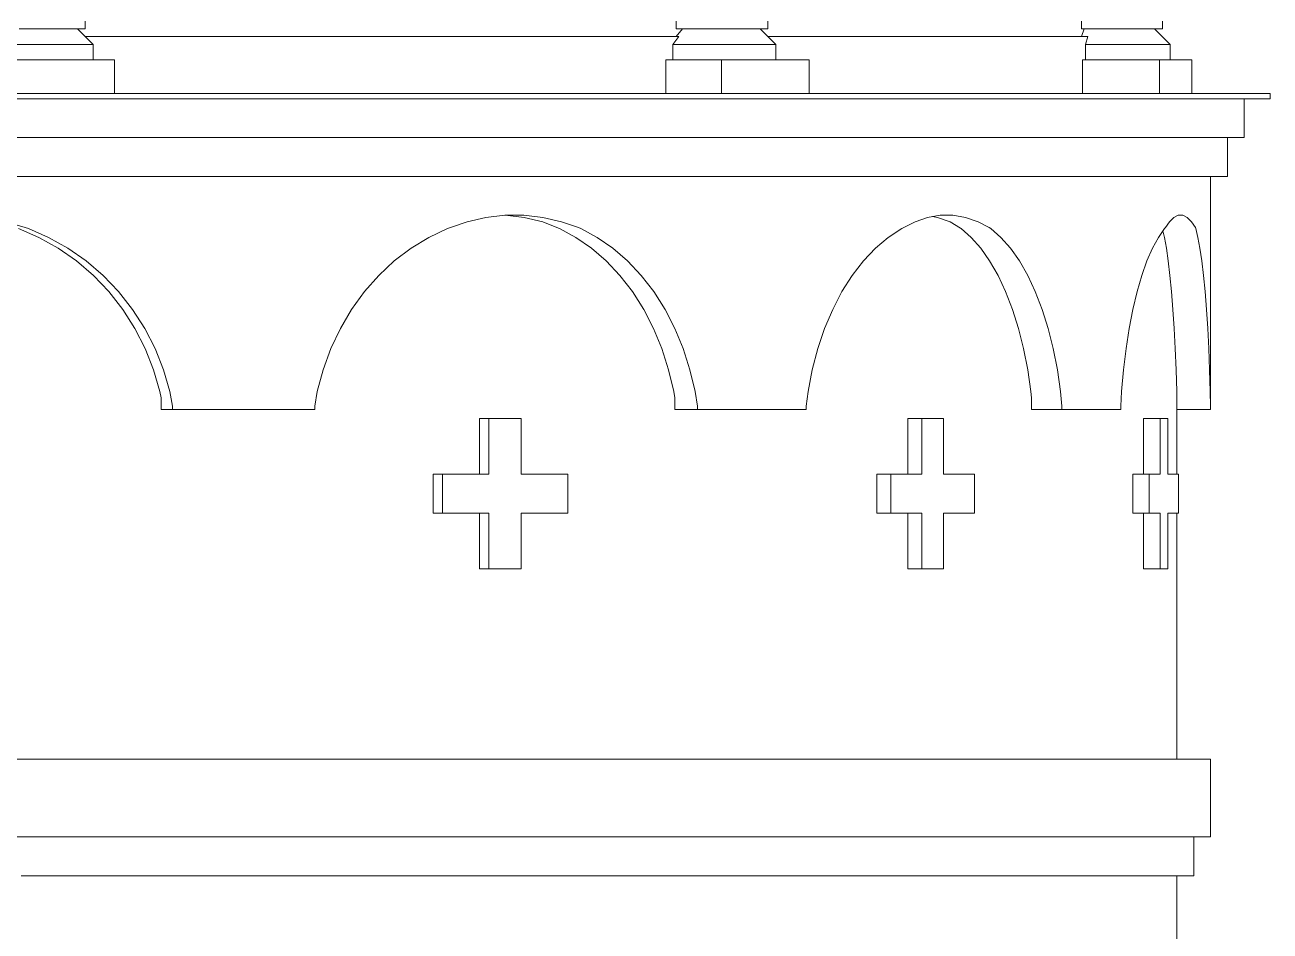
# Model space of a CAD drawing. Header units: millimetres. Extents: x -4890 to 184123, y 36 to 148549.
# Drawn here: x 90980 to 95790, y 128955 to 132454 of the extents above; entities that cross this region are included whole.
import ezdxf

# ---------------------------------------------------------------- set-up
doc = ezdxf.new("R2010")
doc.units = ezdxf.units.MM
doc.layers.add('Wall_Satelit', color=253, linetype='Continuous', lineweight=5)

msp = doc.modelspace()

# ---------------------------------------------------------------- linework, layer by layer
at = {"layer": 'Wall_Satelit'}
for p, q in [((91213.3, 132439), (91213.3, 132469)), ((93495.1, 132439), (93495.1, 132469)), ((93850.2, 132439), (93850.2, 132469)), ((95061.1, 132439), (95061.1, 132469)), ((95373.8, 132439), (95373.8, 132469)), ((90957.9, 132439), (90991.5, 132439)), ((90991.5, 132439), (91026.6, 132439)), ((91026.6, 132439), (91062, 132439)), ((91062, 132439), (91096.2, 132439)), ((91096.2, 132439), (91128, 132439)), ((91128, 132439), (91156.2, 132439)), ((91156.2, 132439), (91179.6, 132439)), ((91179.6, 132439), (91197.3, 132439)), ((91183.2, 132439), (91243.4, 132379)), ((91197.3, 132439), (91208.7, 132439)), ((91208.7, 132439), (91213.3, 132439)), ((91213.3, 132409), (91472.7, 132409)), ((91472.7, 132409), (92001, 132409)), ((92001, 132409), (92505.4, 132409)), ((92505.4, 132409), (92980.8, 132409)), ((92980.8, 132409), (93422.9, 132409)), ((93422.9, 132409), (93506, 132409)), ((93483, 132379), (93506, 132409)), ((93495.1, 132409), (93520.6, 132439)), ((93495.1, 132439), (93497.1, 132439)), ((93497.1, 132439), (93510.7, 132439)), ((93510.7, 132439), (93530.4, 132439)), ((93530.4, 132439), (93555.5, 132439)), ((93555.5, 132439), (93584.9, 132439)), ((93584.9, 132439), (93617.7, 132439)), ((93617.7, 132439), (93652.5, 132439)), ((93652.5, 132439), (93687.9, 132439)), ((93687.9, 132439), (93722.7, 132439)), ((93722.7, 132439), (93755.5, 132439)), ((93755.5, 132439), (93784.9, 132439)), ((93784.9, 132439), (93810, 132439)), ((93810, 132439), (93829.7, 132439)), ((93880.2, 132379), (93820.2, 132439)), ((93829.7, 132439), (93843.3, 132439)), ((93843.3, 132439), (93850.2, 132439)), ((93850.2, 132409), (94190, 132409)), ((94190, 132409), (94507.7, 132409)), ((94507.7, 132409), (94777.2, 132409)), ((94777.2, 132409), (94996.1, 132409)), ((94996.1, 132409), (95085.8, 132409)), ((95061.1, 132409), (95071.3, 132439)), ((95061.1, 132439), (95069.4, 132439)), ((95069.4, 132439), (95097.6, 132439)), ((95076.4, 132379), (95085.8, 132409)), ((95097.6, 132439), (95129.4, 132439)), ((95129.4, 132439), (95163.6, 132439)), ((95163.6, 132439), (95199, 132439)), ((95199, 132439), (95234.1, 132439)), ((95234.1, 132439), (95267.7, 132439)), ((95267.7, 132439), (95298.4, 132439)), ((95298.4, 132439), (95325.1, 132439)), ((95325.1, 132439), (95346.7, 132439)), ((95343.7, 132439), (95404, 132379)), ((95346.7, 132439), (95362.3, 132439)), ((95362.3, 132439), (95371.5, 132439)), ((95371.5, 132439), (95373.8, 132439)), ((90945.4, 132379), (90984.6, 132379)), ((90984.6, 132379), (91025.6, 132379)), ((91025.6, 132379), (91066.9, 132379)), ((91066.9, 132379), (91106.9, 132379)), ((91106.9, 132379), (91144, 132379)), ((91144, 132379), (91176.8, 132379)), ((91176.8, 132379), (91204.1, 132379)), ((91204.1, 132379), (91224.7, 132379)), ((91224.7, 132379), (91238, 132379)), ((91238, 132379), (91243.4, 132379)), ((91243.4, 132319), (91243.4, 132379)), ((93483, 132319), (93483, 132379)), ((93483, 132379), (93484.1, 132379)), ((93484.1, 132379), (93507.1, 132379)), ((93507.1, 132379), (93536.3, 132379)), ((93536.3, 132379), (93570.7, 132379)), ((93570.7, 132379), (93609, 132379)), ((93609, 132379), (93649.5, 132379)), ((93649.5, 132379), (93690.9, 132379)), ((93690.9, 132379), (93731.5, 132379)), ((93731.5, 132379), (93769.7, 132379)), ((93769.7, 132379), (93804.1, 132379)), ((93804.1, 132379), (93833.3, 132379)), ((93833.3, 132379), (93856.3, 132379)), ((93856.3, 132379), (93872.1, 132379)), ((93872.1, 132379), (93880.2, 132379)), ((93880.2, 132319), (93880.2, 132379)), ((95076.4, 132319), (95076.4, 132379)), ((95076.4, 132379), (95081.6, 132379)), ((95081.6, 132379), (95118.7, 132379)), ((95118.7, 132379), (95158.7, 132379)), ((95158.7, 132379), (95200, 132379)), ((95200, 132379), (95241, 132379)), ((95241, 132379), (95280.2, 132379)), ((95280.2, 132379), (95316, 132379)), ((95316, 132379), (95347.1, 132379)), ((95347.1, 132379), (95372.3, 132379)), ((95372.3, 132379), (95390.6, 132379)), ((95390.6, 132379), (95401.3, 132379)), ((95401.3, 132379), (95404, 132379)), ((95404, 132319), (95404, 132379)), ((90862.8, 132319), (91326.5, 132319)), ((91326.5, 132189), (91326.5, 132319)), ((93455.3, 132319), (93670.2, 132319)), ((93455.3, 132189), (93455.3, 132319)), ((93670.2, 132189), (93670.2, 132319)), ((93670.2, 132319), (94009.6, 132319)), ((94009.6, 132189), (94009.6, 132319)), ((95064.7, 132319), (95362.8, 132319)), ((95064.7, 132189), (95064.7, 132319)), ((95362.8, 132189), (95362.8, 132319)), ((95362.8, 132319), (95487, 132319)), ((95487, 132189), (95487, 132319)), ((90432.3, 132189), (91037.4, 132189)), ((90432.3, 132169), (91037.4, 132169)), ((91037.4, 132189), (91627.9, 132189)), ((91037.4, 132169), (91627.9, 132169)), ((91627.9, 132189), (92198, 132189)), ((91627.9, 132169), (92198, 132169)), ((92198, 132189), (92742.1, 132189)), ((92198, 132169), (92742.1, 132169)), ((92742.1, 132189), (93255.2, 132189)), ((92742.1, 132169), (93255.2, 132169)), ((93255.2, 132189), (93732.1, 132189)), ((93255.2, 132169), (93732.1, 132169)), ((93732.1, 132189), (94168.5, 132189)), ((93732.1, 132169), (94168.5, 132169)), ((94168.5, 132189), (94559.9, 132189)), ((94168.5, 132169), (94559.9, 132169)), ((94559.9, 132189), (94902.7, 132189)), ((94559.9, 132169), (94902.7, 132169)), ((94902.7, 132189), (95193.6, 132189)), ((94902.7, 132169), (95193.6, 132169)), ((95193.6, 132189), (95429.7, 132189)), ((95193.6, 132169), (95429.7, 132169)), ((95429.7, 132189), (95608.8, 132189)), ((95429.7, 132169), (95608.8, 132169)), ((95608.8, 132189), (95729.2, 132189)), ((95608.8, 132169), (95729.2, 132169)), ((95689.7, 132019), (95689.7, 132169)), ((95729.2, 132189), (95789.7, 132189)), ((95729.2, 132169), (95789.7, 132169)), ((95789.7, 132169), (95789.7, 132189)), ((90417.6, 132019), (91013.1, 132019)), ((91013.1, 132019), (91594.2, 132019)), ((91594.2, 132019), (92155.1, 132019)), ((92155.1, 132019), (92690.7, 132019)), ((92690.7, 132019), (93195.5, 132019)), ((93195.5, 132019), (93664.9, 132019)), ((93664.9, 132019), (94094.3, 132019)), ((94094.3, 132019), (94479.5, 132019)), ((94479.5, 132019), (94816.8, 132019)), ((94816.8, 132019), (95103.1, 132019)), ((95103.1, 132019), (95335.4, 132019)), ((95335.4, 132019), (95511.7, 132019)), ((95511.7, 132019), (95630.2, 132019)), ((95624.7, 131869), (95624.7, 132019)), ((95630.2, 132019), (95689.7, 132019)), ((90408, 131869), (90997.3, 131869)), ((90997.3, 131869), (91572.2, 131869)), ((91572.2, 131869), (92127.3, 131869)), ((92127.3, 131869), (92657.2, 131869)), ((92657.2, 131869), (93156.8, 131869)), ((93156.8, 131869), (93621.2, 131869)), ((93621.2, 131869), (94046.1, 131869)), ((94046.1, 131869), (94427.2, 131869)), ((94427.2, 131869), (94761, 131869)), ((94761, 131869), (95044.2, 131869)), ((95044.2, 131869), (95274.2, 131869)), ((95274.2, 131869), (95448.6, 131869)), ((95448.6, 131869), (95565.8, 131869)), ((95559.7, 130981.7), (95559.7, 131869)), ((95565.8, 131869), (95624.7, 131869)), ((90904.7, 131693.1), (90981.5, 131671.3)), ((92623.7, 131671.3), (92688.8, 131693.1)), ((92688.8, 131693.1), (92760.9, 131710.3)), ((92760.9, 131710.3), (92834.1, 131719)), ((92834.1, 131719), (92907.6, 131719)), ((92835.4, 131719), (92908.6, 131710.3)), ((92907.6, 131719), (92980.8, 131710.3)), ((92908.6, 131710.3), (92980.7, 131693.1)), ((92980.7, 131693.1), (93040.5, 131669.3)), ((92980.8, 131710.3), (93052.9, 131693.1)), ((93052.9, 131693.1), (93118, 131671.3)), ((94374.9, 131671.3), (94418.4, 131693.1)), ((94418.4, 131693.1), (94466.6, 131710.3)), ((94466.6, 131710.3), (94515.5, 131719)), ((94486, 131713.8), (94505.4, 131710.3)), ((94505.4, 131710.3), (94553.6, 131693.1)), ((94515.5, 131719), (94564.6, 131719)), ((94553.6, 131693.1), (94593.5, 131669.3)), ((94564.6, 131719), (94613.5, 131710.3)), ((94613.5, 131710.3), (94661.7, 131693.1)), ((94661.7, 131693.1), (94705.2, 131671.3)), ((95385.4, 131671.3), (95400.7, 131693.1)), ((95400.7, 131693.1), (95417.6, 131710.3)), ((95417.6, 131710.3), (95434.8, 131719)), ((95434.8, 131719), (95452, 131719)), ((95452, 131719), (95469.2, 131710.3)), ((95486.1, 131693.1), (95469.2, 131710.3)), ((95501.4, 131671.3), (95486.1, 131693.1)), ((90955.9, 131667.4), (91034.1, 131633.6)), ((90981.5, 131671.3), (90993.7, 131667.4)), ((90993.7, 131667.4), (91071.8, 131633.6)), ((92540.5, 131633.6), (92612.5, 131667.4)), ((92612.5, 131667.4), (92623.7, 131671.3)), ((93040.5, 131669.3), (93045.4, 131667.4)), ((93045.4, 131667.4), (93108.5, 131633.6)), ((93118, 131671.3), (93127.8, 131667.4)), ((93127.8, 131667.4), (93191, 131633.6)), ((94315, 131633.6), (94366.9, 131667.4)), ((94366.9, 131667.4), (94374.9, 131671.3)), ((94593.5, 131669.3), (94596.5, 131667.4)), ((94596.5, 131667.4), (94635.1, 131633.6)), ((94705.2, 131671.3), (94711.2, 131667.4)), ((94711.2, 131667.4), (94749.7, 131633.6)), ((95358, 131633.6), (95381.7, 131667.4)), ((95381.3, 131633.6), (95375.4, 131658.4)), ((95381.7, 131667.4), (95385.4, 131671.3)), ((95502.7, 131667.4), (95501.4, 131671.3)), ((95510.7, 131633.6), (95502.7, 131667.4)), ((91034.1, 131633.6), (91108.7, 131591.9)), ((91071.8, 131633.6), (91146.5, 131591.9)), ((91108.7, 131591.9), (91179.1, 131542.8)), ((91146.5, 131591.9), (91216.8, 131542.8)), ((92406.8, 131542.8), (92471.7, 131591.9)), ((92471.7, 131591.9), (92540.5, 131633.6)), ((93108.5, 131633.6), (93168.8, 131591.9)), ((93168.8, 131591.9), (93225.6, 131542.8)), ((93191, 131633.6), (93251.3, 131591.9)), ((93251.3, 131591.9), (93308.1, 131542.8)), ((94218.9, 131542.8), (94265.6, 131591.9)), ((94265.6, 131591.9), (94315, 131633.6)), ((94671.8, 131591.9), (94635.1, 131633.6)), ((94706.5, 131542.8), (94671.8, 131591.9)), ((94786.5, 131591.9), (94749.7, 131633.6)), ((94821.1, 131542.8), (94786.5, 131591.9)), ((95314, 131542.8), (95335.4, 131591.9)), ((95335.4, 131591.9), (95358, 131633.6)), ((95388.9, 131591.9), (95381.3, 131633.6)), ((95396.1, 131542.8), (95388.9, 131591.9)), ((95518.3, 131591.9), (95510.7, 131633.6)), ((95525.5, 131542.8), (95518.3, 131591.9)), ((91179.1, 131542.8), (91244.5, 131486.7)), ((91216.8, 131542.8), (91282.2, 131486.7)), ((92346.6, 131486.7), (92406.8, 131542.8)), ((93278.5, 131486.7), (93225.6, 131542.8)), ((93361, 131486.7), (93308.1, 131542.8)), ((94175.5, 131486.7), (94218.9, 131542.8)), ((94738.7, 131486.7), (94706.5, 131542.8)), ((94853.4, 131486.7), (94821.1, 131542.8)), ((95294.2, 131486.7), (95314, 131542.8)), ((95402.8, 131486.7), (95396.1, 131542.8)), ((95532.2, 131486.7), (95525.5, 131542.8)), ((91304.3, 131424.1), (91244.5, 131486.7)), ((91342.1, 131424.1), (91282.2, 131486.7)), ((92291.4, 131424.1), (92346.6, 131486.7)), ((93326.8, 131424.1), (93278.5, 131486.7)), ((93409.3, 131424.1), (93361, 131486.7)), ((94135.9, 131424.1), (94175.5, 131486.7)), ((94768.2, 131424.1), (94738.7, 131486.7)), ((94882.8, 131424.1), (94853.4, 131486.7)), ((95276, 131424.1), (95294.2, 131486.7)), ((95409, 131424.1), (95402.8, 131486.7)), ((95538.3, 131424.1), (95532.2, 131486.7)), ((91358, 131355.8), (91304.3, 131424.1)), ((91395.8, 131355.8), (91342.1, 131424.1)), ((92241.9, 131355.8), (92291.4, 131424.1)), ((93370.2, 131355.8), (93326.8, 131424.1)), ((93452.7, 131355.8), (93409.3, 131424.1)), ((94100.3, 131355.8), (94135.9, 131424.1)), ((94794.6, 131355.8), (94768.2, 131424.1)), ((94909.3, 131355.8), (94882.8, 131424.1)), ((95259.8, 131355.8), (95276, 131424.1)), ((95414.5, 131355.8), (95409, 131424.1)), ((95543.8, 131355.8), (95538.3, 131424.1)), ((91405, 131282.3), (91358, 131355.8)), ((91442.8, 131282.3), (91395.8, 131355.8)), ((92198.6, 131282.3), (92241.9, 131355.8)), ((93408.2, 131282.3), (93370.2, 131355.8)), ((93490.6, 131282.3), (93452.7, 131355.8)), ((94069.1, 131282.3), (94100.3, 131355.8)), ((94817.8, 131282.3), (94794.6, 131355.8)), ((94932.4, 131282.3), (94909.3, 131355.8)), ((95245.5, 131282.3), (95259.8, 131355.8)), ((95419.3, 131282.3), (95414.5, 131355.8)), ((95548.7, 131282.3), (95543.8, 131355.8)), ((91444.9, 131204.3), (91405, 131282.3)), ((91482.7, 131204.3), (91442.8, 131282.3)), ((92161.8, 131204.3), (92198.6, 131282.3)), ((93440.4, 131204.3), (93408.2, 131282.3)), ((93522.9, 131204.3), (93490.6, 131282.3)), ((94042.7, 131204.3), (94069.1, 131282.3)), ((94837.4, 131204.3), (94817.8, 131282.3)), ((94952.1, 131204.3), (94932.4, 131282.3)), ((95233.4, 131204.3), (95245.5, 131282.3)), ((95423.4, 131204.3), (95419.3, 131282.3)), ((95552.7, 131204.3), (95548.7, 131282.3)), ((91477.3, 131122.6), (91444.9, 131204.3)), ((91515, 131122.6), (91482.7, 131204.3)), ((92132, 131122.6), (92161.8, 131204.3)), ((93466.5, 131122.6), (93440.4, 131204.3)), ((93549, 131122.6), (93522.9, 131204.3)), ((94021.2, 131122.6), (94042.7, 131204.3)), ((94853.4, 131122.6), (94837.4, 131204.3)), ((94968, 131122.6), (94952.1, 131204.3)), ((95223.6, 131122.6), (95233.4, 131204.3)), ((95426.7, 131122.6), (95423.4, 131204.3)), ((95556.1, 131122.6), (95552.7, 131204.3)), ((91501.9, 131038), (91477.3, 131122.6)), ((91539.6, 131038), (91515, 131122.6)), ((92109.4, 131038), (92132, 131122.6)), ((93486.4, 131038), (93466.5, 131122.6)), ((93568.9, 131038), (93549, 131122.6)), ((94004.9, 131038), (94021.2, 131122.6)), ((94865.5, 131038), (94853.4, 131122.6)), ((94980.1, 131038), (94968, 131122.6)), ((95216.1, 131038), (95223.6, 131122.6)), ((95429.2, 131038), (95426.7, 131122.6)), ((95558.6, 131038), (95556.1, 131122.6)), ((91506.5, 131013.8), (91501.9, 131038)), ((91506.5, 130969), (91506.5, 131013.8)), ((91550.3, 130981.7), (91539.6, 131038)), ((92099.5, 130981.7), (92109.4, 131038)), ((93490.1, 131013.8), (93486.4, 131038)), ((93490.1, 130969), (93490.1, 131013.8)), ((93577.5, 130981.7), (93568.9, 131038)), ((93997.8, 130981.7), (94004.9, 131038)), ((94867.7, 131013.8), (94865.5, 131038)), ((94867.7, 130969), (94867.7, 131013.8)), ((94985.4, 130981.7), (94980.1, 131038)), ((95212.9, 130981.7), (95216.1, 131038)), ((95429.7, 131013.8), (95429.2, 131038)), ((95429.7, 130969), (95429.7, 131013.8)), ((95559.7, 130981.7), (95558.6, 131038)), ((91506.5, 130969), (91550.3, 130969)), ((91550.3, 130969), (91550.3, 130981.7)), ((91550.3, 130969), (92099.5, 130969)), ((92099.5, 130969), (92099.5, 130981.7)), ((93490.1, 130969), (93577.5, 130969)), ((93577.5, 130969), (93577.5, 130981.7)), ((93577.5, 130969), (93997.8, 130969)), ((93997.8, 130969), (93997.8, 130981.7)), ((94867.7, 130969), (94985.4, 130969)), ((94985.4, 130969), (94985.4, 130981.7)), ((94985.4, 130969), (95212.9, 130969)), ((95212.9, 130969), (95212.9, 130981.7)), ((95429.7, 130969), (95559.7, 130969)), ((95429.7, 130719.2), (95429.7, 130969)), ((95559.7, 130969), (95559.7, 130981.7)), ((92736.3, 130935), (92772.4, 130935)), ((92736.3, 130719.2), (92736.3, 130935)), ((92772.4, 130935), (92897.1, 130935)), ((92772.4, 130719.2), (92772.4, 130935)), ((92897.1, 130719.2), (92897.1, 130935)), ((94390.3, 130935), (94444.4, 130935)), ((94390.3, 130719.2), (94390.3, 130935)), ((94444.4, 130935), (94527.7, 130935)), ((94444.4, 130719.2), (94444.4, 130935)), ((94527.7, 130719.2), (94527.7, 130935)), ((95301.3, 130935), (95365, 130935)), ((95301.3, 130719.2), (95301.3, 130935)), ((95365, 130935), (95394.3, 130935)), ((95365, 130719.2), (95365, 130935)), ((95394.3, 130719.2), (95394.3, 130935)), ((92556.8, 130719.2), (92592.9, 130719.2)), ((92556.8, 130569.2), (92556.8, 130719.2)), ((92592.9, 130719.2), (92772.4, 130719.2)), ((92592.9, 130569.2), (92592.9, 130719.2)), ((92897.1, 130719.2), (93076.6, 130719.2)), ((93076.6, 130569.2), (93076.6, 130719.2)), ((94270.4, 130719.2), (94324.4, 130719.2)), ((94270.4, 130569.2), (94270.4, 130719.2)), ((94324.4, 130719.2), (94444.4, 130719.2)), ((94324.4, 130569.2), (94324.4, 130719.2)), ((94527.7, 130719.2), (94647.6, 130719.2)), ((94647.6, 130569.2), (94647.6, 130719.2)), ((95259.2, 130719.2), (95322.9, 130719.2)), ((95259.2, 130569.2), (95259.2, 130719.2)), ((95322.9, 130719.2), (95365, 130719.2)), ((95322.9, 130569.2), (95322.9, 130719.2)), ((95394.3, 130719.2), (95436.4, 130719.2)), ((95436.4, 130569.2), (95436.4, 130719.2)), ((92556.8, 130569.2), (92592.9, 130569.2)), ((92592.9, 130569.2), (92772.4, 130569.2)), ((92736.3, 130353.3), (92736.3, 130569.2)), ((92772.4, 130353.3), (92772.4, 130569.2)), ((92897.1, 130569.2), (93076.6, 130569.2)), ((92897.1, 130353.3), (92897.1, 130569.2)), ((94270.4, 130569.2), (94324.4, 130569.2)), ((94324.4, 130569.2), (94444.4, 130569.2)), ((94390.3, 130353.3), (94390.3, 130569.2)), ((94444.4, 130353.3), (94444.4, 130569.2)), ((94527.7, 130569.2), (94647.6, 130569.2)), ((94527.7, 130353.3), (94527.7, 130569.2)), ((95259.2, 130569.2), (95322.9, 130569.2)), ((95301.3, 130353.3), (95301.3, 130569.2)), ((95322.9, 130569.2), (95365, 130569.2)), ((95365, 130353.3), (95365, 130569.2)), ((95394.3, 130569.2), (95436.4, 130569.2)), ((95394.3, 130353.3), (95394.3, 130569.2)), ((95429.7, 129619), (95429.7, 130569.2)), ((92736.3, 130353.3), (92772.4, 130353.3)), ((92772.4, 130353.3), (92897.1, 130353.3)), ((94390.3, 130353.3), (94444.4, 130353.3)), ((94444.4, 130353.3), (94527.7, 130353.3)), ((95301.3, 130353.3), (95365, 130353.3)), ((95365, 130353.3), (95394.3, 130353.3)), ((90398.5, 129619), (90981.5, 129619)), ((90981.5, 129619), (91550.3, 129619)), ((91550.3, 129619), (92099.5, 129619)), ((92099.5, 129619), (92623.7, 129619)), ((92623.7, 129619), (93118, 129619)), ((93118, 129619), (93577.5, 129619)), ((93577.5, 129619), (93997.8, 129619)), ((93997.8, 129619), (94374.9, 129619)), ((94374.9, 129619), (94705.2, 129619)), ((94705.2, 129619), (94985.4, 129619)), ((94985.4, 129619), (95212.9, 129619)), ((95212.9, 129619), (95385.4, 129619)), ((95385.4, 129619), (95501.4, 129619)), ((95501.4, 129619), (95559.7, 129619)), ((95559.7, 129319), (95559.7, 129619)), ((90398.5, 129319), (90981.5, 129319)), ((90981.5, 129319), (91550.3, 129319)), ((91550.3, 129319), (92099.5, 129319)), ((92099.5, 129319), (92623.7, 129319)), ((92623.7, 129319), (93118, 129319)), ((93118, 129319), (93577.5, 129319)), ((93577.5, 129319), (93997.8, 129319)), ((93997.8, 129319), (94374.9, 129319)), ((94374.9, 129319), (94705.2, 129319)), ((94705.2, 129319), (94985.4, 129319)), ((94985.4, 129319), (95212.9, 129319)), ((95212.9, 129319), (95385.4, 129319)), ((95385.4, 129319), (95501.4, 129319)), ((95494.7, 129169), (95494.7, 129319)), ((95501.4, 129319), (95559.7, 129319)), ((90965.7, 129169), (91528.4, 129169)), ((91528.4, 129169), (92071.7, 129169)), ((92071.7, 129169), (92590.3, 129169)), ((92590.3, 129169), (93079.2, 129169)), ((93079.2, 129169), (93533.8, 129169)), ((93533.8, 129169), (93949.6, 129169)), ((93949.6, 129169), (94322.7, 129169)), ((94322.7, 129169), (94649.4, 129169)), ((94649.4, 129169), (94926.6, 129169)), ((94926.6, 129169), (95151.6, 129169)), ((95151.6, 129169), (95322.3, 129169)), ((95322.3, 129169), (95437, 129169)), ((95429.7, 128739), (95429.7, 129169)), ((95437, 129169), (95494.7, 129169))]:
    msp.add_line(p, q, dxfattribs=at)

doc.saveas('drawing.dxf')
